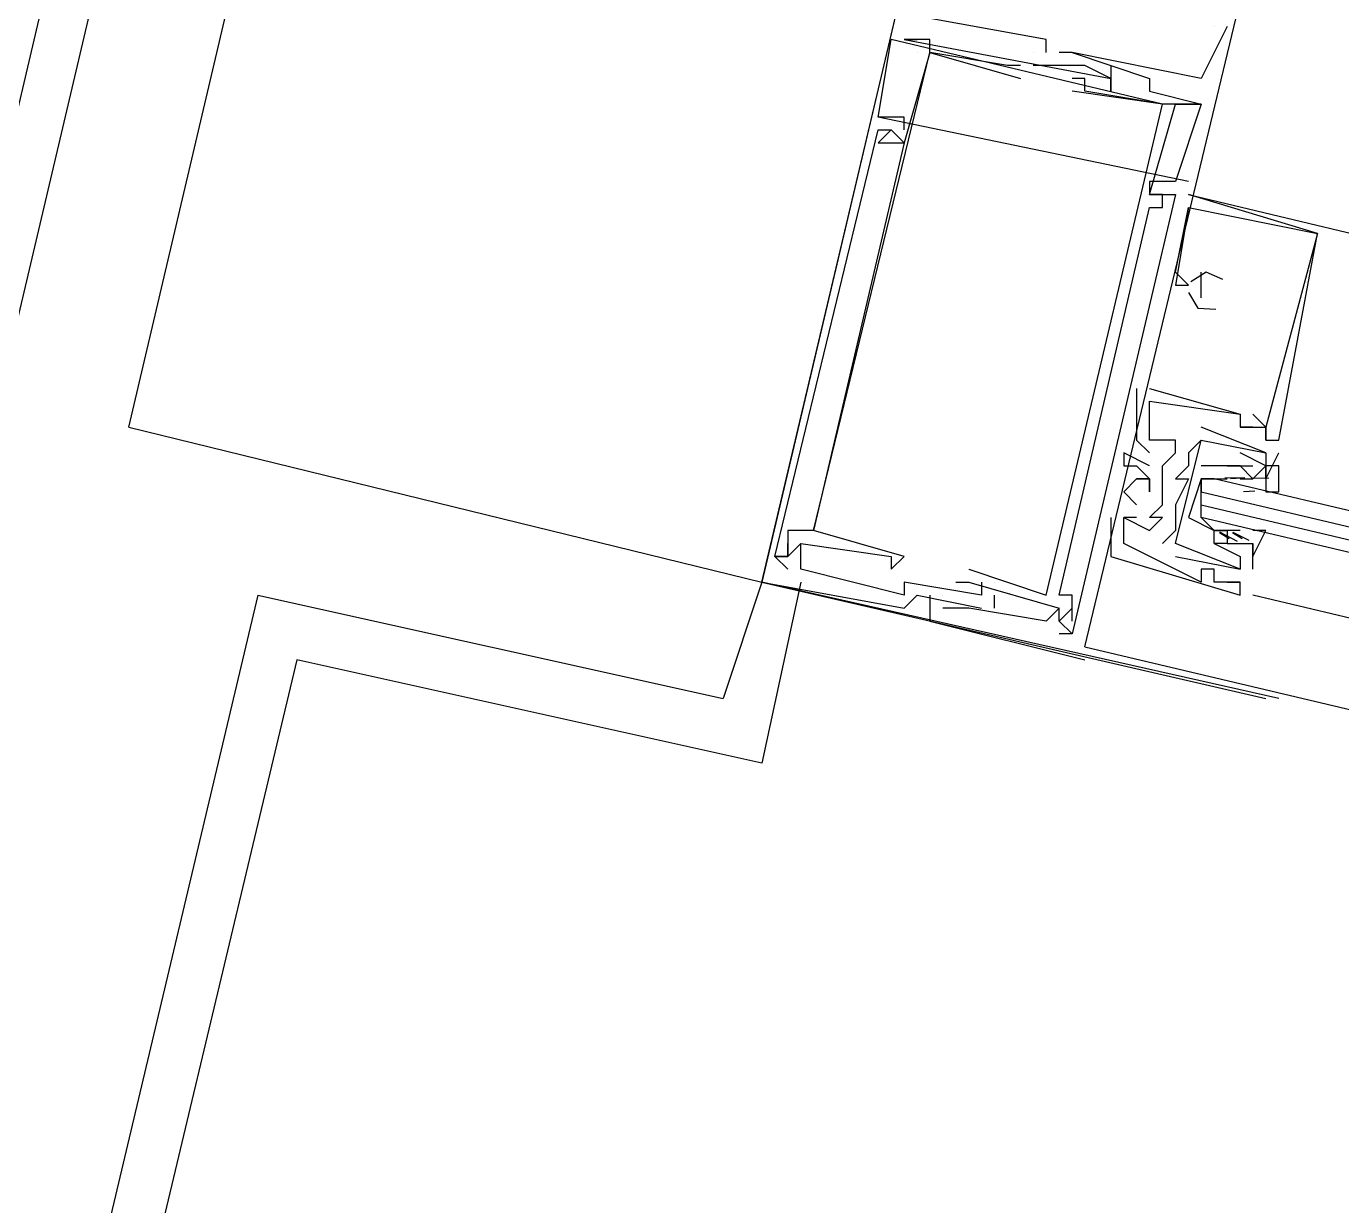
# Model space of a CAD drawing. Header units: feet. Extents: x -84 to 198, y -22 to 181.
# Drawn here: x 76.628 to 77.985, y 153.441 to 154.658 of the extents above; entities that cross this region are included whole.
import ezdxf

# ---------------------------------------------------------------- set-up
doc = ezdxf.new("R2010")
doc.units = ezdxf.units.FT
doc.layers.add('A-LINEA', color=7, linetype='CONTINUOUS')

msp = doc.modelspace()

# ---------------------------------------------------------------- linework, layer by layer
at = {"layer": 'A-LINEA'}
for p, q in [((76.7333, 154.2444), (77.6533, 158.1511)), ((75.2667, 148.6178), (77.5067, 158.1244)), ((77.4533, 158.1111), (75.2267, 148.6711)), ((77.8533, 154.6578), (77.8533, 154.6578)), ((77.8533, 154.6578), (77.8533, 154.6578)), ((77.8533, 154.6578), (77.8533, 154.6578)), ((77.8667, 154.6578), (77.8667, 154.6578)), ((77.8667, 154.6578), (77.8667, 154.6578)), ((77.8667, 154.6578), (77.8667, 154.6578)), ((77.8, 154.5778), (77.52, 154.6444)), ((77.52, 154.6444), (77.52, 154.6444)), ((77.8, 154.5778), (77.52, 154.6444)), ((77.52, 154.6444), (77.52, 154.6444)), ((77.8, 154.5778), (77.52, 154.6444)), ((77.52, 154.6444), (77.52, 154.6444)), ((77.5333, 154.6444), (77.5467, 154.6444)), ((77.5333, 154.6444), (77.5333, 154.6444)), ((77.5333, 154.6444), (77.5333, 154.6444)), ((77.5333, 154.6444), (77.5467, 154.6444)), ((77.5333, 154.6444), (77.5333, 154.6444)), ((77.5333, 154.6444), (77.5333, 154.6444)), ((77.5333, 154.6444), (77.5467, 154.6444)), ((77.5333, 154.6444), (77.5333, 154.6444)), ((77.5333, 154.6444), (77.5333, 154.6444)), ((77.5467, 154.6444), (77.5467, 154.6444)), ((77.5467, 154.6444), (77.5467, 154.6444)), ((77.5467, 154.6444), (77.5467, 154.6444)), ((77.56, 154.6444), (77.56, 154.6444)), ((77.56, 154.6444), (77.56, 154.6444)), ((77.56, 154.6444), (77.56, 154.6444)), ((77.68, 154.6444), (77.68, 154.6444)), ((77.68, 154.6444), (77.68, 154.6444)), ((77.68, 154.6444), (77.68, 154.6444)), ((77.5467, 154.6311), (77.5467, 154.6311)), ((77.5467, 154.6311), (77.5467, 154.6311)), ((77.5467, 154.6311), (77.5467, 154.6311)), ((77.56, 154.6311), (77.56, 154.6311)), ((77.56, 154.6311), (77.56, 154.6311)), ((77.56, 154.6311), (77.56, 154.6311)), ((77.56, 154.6311), (77.56, 154.6311)), ((77.56, 154.6311), (77.56, 154.6311)), ((77.56, 154.6311), (77.56, 154.6311)), ((77.56, 154.6311), (77.56, 154.6311)), ((77.56, 154.6311), (77.56, 154.6311)), ((77.56, 154.6311), (77.56, 154.6311)), ((77.6667, 154.6311), (77.6667, 154.6311)), ((77.6667, 154.6311), (77.6667, 154.6311)), ((77.6667, 154.6311), (77.6667, 154.6311)), ((77.6667, 154.6311), (77.6667, 154.6311)), ((77.6667, 154.6311), (77.6667, 154.6311)), ((77.6667, 154.6311), (77.6667, 154.6311)), ((77.68, 154.6311), (77.68, 154.6311)), ((77.68, 154.6311), (77.68, 154.6311)), ((77.68, 154.6311), (77.68, 154.6311)), ((77.6933, 154.6311), (77.6933, 154.6311)), ((77.6933, 154.6311), (77.6933, 154.6311)), ((77.6933, 154.6311), (77.6933, 154.6311)), ((77.7067, 154.6311), (77.7067, 154.6311)), ((77.7067, 154.6311), (77.7067, 154.6311)), ((77.7067, 154.6311), (77.7067, 154.6311)), ((77.7067, 154.6311), (77.7067, 154.6311)), ((77.7067, 154.6311), (77.7067, 154.6311)), ((77.7067, 154.6311), (77.7067, 154.6311)), ((77.64, 154.6178), (77.64, 154.6178)), ((77.64, 154.6178), (77.64, 154.6178)), ((77.64, 154.6178), (77.64, 154.6178)), ((77.6533, 154.6178), (77.6533, 154.6178)), ((77.6533, 154.6178), (77.6533, 154.6178)), ((77.6533, 154.6178), (77.6533, 154.6178)), ((77.6667, 154.6178), (77.6667, 154.6178)), ((77.6667, 154.6178), (77.6667, 154.6178)), ((77.6667, 154.6178), (77.6667, 154.6178)), ((77.7067, 154.6178), (77.7067, 154.6178)), ((77.7067, 154.6178), (77.7067, 154.6178)), ((77.7067, 154.6178), (77.7067, 154.6178)), ((77.72, 154.6178), (77.72, 154.6178)), ((77.72, 154.6178), (77.72, 154.6178)), ((77.72, 154.6178), (77.72, 154.6178)), ((77.7467, 154.6178), (77.7467, 154.6178)), ((77.7467, 154.6178), (77.7467, 154.6178)), ((77.7467, 154.6178), (77.7467, 154.6178)), ((77.6533, 154.6044), (77.6533, 154.6044)), ((77.6533, 154.6044), (77.6533, 154.6044)), ((77.6533, 154.6044), (77.6533, 154.6044)), ((77.7067, 154.6044), (77.7067, 154.6044)), ((77.7067, 154.6044), (77.7067, 154.6044)), ((77.7067, 154.6044), (77.7067, 154.6044)), ((77.72, 154.6044), (77.72, 154.6044)), ((77.72, 154.6044), (77.72, 154.6044)), ((77.72, 154.6044), (77.72, 154.6044)), ((77.7467, 154.6044), (77.7467, 154.6044)), ((77.7467, 154.6044), (77.7467, 154.6044)), ((77.7467, 154.6044), (77.7467, 154.6044)), ((77.7467, 154.6044), (77.7467, 154.6044)), ((77.7467, 154.6044), (77.7467, 154.6044)), ((77.7467, 154.6044), (77.7467, 154.6044)), ((77.7467, 154.6044), (77.7467, 154.6044)), ((77.7467, 154.6044), (77.7467, 154.6044)), ((77.7467, 154.6044), (77.7467, 154.6044)), ((77.7867, 154.6044), (77.7867, 154.6044)), ((77.7867, 154.6044), (77.7867, 154.6044)), ((77.7867, 154.6044), (77.7867, 154.6044)), ((77.84, 154.6044), (77.84, 154.6044)), ((77.84, 154.6044), (77.84, 154.6044)), ((77.84, 154.6044), (77.84, 154.6044)), ((77.7067, 154.5911), (77.7067, 154.5911)), ((77.7067, 154.5911), (77.7067, 154.5911)), ((77.7067, 154.5911), (77.7067, 154.5911)), ((77.72, 154.5911), (77.72, 154.5911)), ((77.72, 154.5911), (77.72, 154.5911)), ((77.72, 154.5911), (77.72, 154.5911)), ((77.7467, 154.5911), (77.7467, 154.5911)), ((77.7467, 154.5911), (77.7467, 154.5911)), ((77.7467, 154.5911), (77.7467, 154.5911)), ((77.7867, 154.5911), (77.7867, 154.5911)), ((77.7867, 154.5911), (77.7867, 154.5911)), ((77.7867, 154.5911), (77.7867, 154.5911)), ((77.8, 154.5778), (77.8, 154.5778)), ((77.8, 154.5778), (77.8, 154.5778)), ((77.8, 154.5778), (77.8, 154.5778)), ((77.8, 154.5778), (77.8, 154.5778)), ((77.8, 154.5778), (77.8, 154.5778)), ((77.8, 154.5778), (77.8, 154.5778)), ((77.8133, 154.5778), (77.8133, 154.5778)), ((77.8133, 154.5778), (77.8133, 154.5778)), ((77.8133, 154.5778), (77.8133, 154.5778)), ((77.84, 154.5778), (77.84, 154.5778)), ((77.84, 154.5778), (77.84, 154.5778)), ((77.84, 154.5778), (77.84, 154.5778)), ((77.84, 154.5778), (77.84, 154.5778)), ((77.84, 154.5778), (77.84, 154.5778)), ((77.84, 154.5778), (77.84, 154.5778)), ((77.84, 154.5778), (77.84, 154.5778)), ((77.84, 154.5778), (77.84, 154.5778)), ((77.84, 154.5778), (77.84, 154.5778)), ((77.8267, 154.4978), (77.5067, 154.5644)), ((77.5067, 154.5644), (77.5067, 154.5644)), ((77.8267, 154.4978), (77.5067, 154.5644)), ((77.5067, 154.5644), (77.5067, 154.5644)), ((77.8267, 154.4978), (77.5067, 154.5644)), ((77.5067, 154.5644), (77.5067, 154.5644)), ((77.5333, 154.5644), (77.5333, 154.5644)), ((77.5333, 154.5644), (77.5333, 154.5644)), ((77.5333, 154.5644), (77.5333, 154.5644)), ((77.5067, 154.5511), (77.5067, 154.5511)), ((77.5067, 154.5511), (77.5067, 154.5511)), ((77.5067, 154.5511), (77.5067, 154.5511)), ((77.52, 154.5511), (77.52, 154.5511)), ((77.52, 154.5511), (77.52, 154.5511)), ((77.52, 154.5511), (77.52, 154.5511)), ((77.52, 154.5511), (77.52, 154.5511)), ((77.52, 154.5511), (77.52, 154.5511)), ((77.52, 154.5511), (77.52, 154.5511)), ((77.5333, 154.5511), (77.5333, 154.5511)), ((77.5333, 154.5511), (77.5333, 154.5511)), ((77.5333, 154.5511), (77.5333, 154.5511)), ((77.5067, 154.5378), (77.5067, 154.5378)), ((77.5067, 154.5378), (77.5067, 154.5378)), ((77.5067, 154.5378), (77.5067, 154.5378)), ((77.5333, 154.5378), (77.5333, 154.5378)), ((77.5333, 154.5378), (77.5333, 154.5378)), ((77.5333, 154.5378), (77.5333, 154.5378)), ((77.5333, 154.5378), (77.5333, 154.5378)), ((77.5333, 154.5378), (77.5333, 154.5378)), ((77.5333, 154.5378), (77.5333, 154.5378)), ((77.5333, 154.5378), (77.5333, 154.5378)), ((77.5333, 154.5378), (77.5333, 154.5378)), ((77.5333, 154.5378), (77.5333, 154.5378)), ((77.7867, 154.4978), (77.7867, 154.4978)), ((77.7867, 154.4978), (77.7867, 154.4978)), ((77.7867, 154.4978), (77.7867, 154.4978)), ((77.8133, 154.4978), (77.8133, 154.4978)), ((77.8133, 154.4978), (77.8133, 154.4978)), ((77.8133, 154.4978), (77.8133, 154.4978)), ((77.7867, 154.4844), (77.7867, 154.4844)), ((77.7867, 154.4844), (77.7867, 154.4844)), ((77.7867, 154.4844), (77.7867, 154.4844)), ((77.7867, 154.4844), (77.7867, 154.4844)), ((77.7867, 154.4844), (77.7867, 154.4844)), ((77.7867, 154.4844), (77.7867, 154.4844)), ((77.8, 154.4844), (77.8, 154.4844)), ((77.8, 154.4844), (77.8, 154.4844)), ((77.8, 154.4844), (77.8, 154.4844)), ((77.8, 154.4844), (77.8, 154.4844)), ((77.8, 154.4844), (77.8, 154.4844)), ((77.8, 154.4844), (77.8, 154.4844)), ((77.8133, 154.4844), (77.8133, 154.4844)), ((77.8133, 154.4844), (77.8133, 154.4844)), ((77.8133, 154.4844), (77.8133, 154.4844)), ((77.96, 154.4444), (77.8267, 154.4844)), ((77.8267, 154.4844), (77.8267, 154.4844)), ((77.96, 154.4444), (77.8267, 154.4844)), ((77.8267, 154.4844), (77.8267, 154.4844)), ((77.96, 154.4444), (77.8267, 154.4844)), ((77.8267, 154.4844), (77.8267, 154.4844)), ((77.7867, 154.4711), (77.7867, 154.4711)), ((77.7867, 154.4711), (77.7867, 154.4711)), ((77.7867, 154.4711), (77.7867, 154.4711)), ((77.8, 154.4711), (77.8, 154.4711)), ((77.8, 154.4711), (77.8, 154.4711)), ((77.8, 154.4711), (77.8, 154.4711)), ((77.8267, 154.4711), (77.8267, 154.4711)), ((77.8267, 154.4711), (77.8267, 154.4711)), ((77.8267, 154.4711), (77.8267, 154.4711)), ((77.8267, 154.4711), (77.8267, 154.4711)), ((77.8267, 154.4711), (77.8267, 154.4711)), ((77.8267, 154.4711), (77.8267, 154.4711)), ((77.96, 154.4444), (77.96, 154.4444)), ((77.96, 154.4444), (77.96, 154.4444)), ((77.96, 154.4444), (77.96, 154.4444)), ((77.96, 154.4444), (77.96, 154.4444)), ((77.96, 154.4444), (77.96, 154.4444)), ((77.96, 154.4444), (77.96, 154.4444)), ((77.8133, 154.4044), (77.8133, 154.4044)), ((77.8133, 154.4044), (77.8133, 154.4044)), ((77.8133, 154.4044), (77.8133, 154.4044)), ((77.84, 154.4044), (77.84, 154.4044)), ((77.84, 154.4044), (77.84, 154.4044)), ((77.84, 154.4044), (77.84, 154.4044)), ((77.8133, 154.3911), (77.8133, 154.3911)), ((77.8133, 154.3911), (77.8133, 154.3911)), ((77.8133, 154.3911), (77.8133, 154.3911)), ((77.8267, 154.3911), (77.8267, 154.3911)), ((77.8267, 154.3911), (77.8267, 154.3911)), ((77.8267, 154.3911), (77.8267, 154.3911)), ((77.8267, 154.3911), (77.8267, 154.3911)), ((77.8267, 154.3911), (77.8267, 154.3911)), ((77.8267, 154.3911), (77.8267, 154.3911)), ((77.84, 154.3911), (77.84, 154.3911)), ((77.84, 154.3911), (77.84, 154.3911)), ((77.84, 154.3911), (77.84, 154.3911)), ((77.84, 154.3778), (77.84, 154.3778)), ((77.84, 154.3778), (77.84, 154.3778)), ((77.84, 154.3778), (77.84, 154.3778)), ((77.7733, 154.2844), (77.7733, 154.2844)), ((77.7733, 154.2844), (77.7733, 154.2844)), ((77.7733, 154.2844), (77.7733, 154.2844)), ((77.7867, 154.2844), (77.7867, 154.2844)), ((77.7867, 154.2844), (77.7867, 154.2844)), ((77.7867, 154.2844), (77.7867, 154.2844)), ((77.7867, 154.2711), (77.7867, 154.2711)), ((77.7867, 154.2711), (77.7867, 154.2711)), ((77.7867, 154.2711), (77.7867, 154.2711)), ((77.7867, 154.2711), (77.7867, 154.2711)), ((77.7867, 154.2711), (77.7867, 154.2711)), ((77.7867, 154.2711), (77.7867, 154.2711)), ((77.88, 154.2578), (77.88, 154.2578)), ((77.88, 154.2578), (77.88, 154.2578)), ((77.88, 154.2578), (77.88, 154.2578)), ((77.88, 154.2578), (77.88, 154.2578)), ((77.88, 154.2578), (77.88, 154.2578)), ((77.88, 154.2578), (77.88, 154.2578)), ((77.8933, 154.2578), (77.8933, 154.2578)), ((77.8933, 154.2578), (77.8933, 154.2578)), ((77.8933, 154.2578), (77.8933, 154.2578)), ((77.9067, 154.2178), (77.84, 154.2444)), ((77.84, 154.2444), (77.84, 154.2444)), ((77.9067, 154.2178), (77.84, 154.2444)), ((77.84, 154.2444), (77.84, 154.2444)), ((77.88, 154.2444), (77.88, 154.2444)), ((77.88, 154.2444), (77.88, 154.2444)), ((77.88, 154.2444), (77.88, 154.2444)), ((77.88, 154.2444), (77.88, 154.2444)), ((77.88, 154.2444), (77.88, 154.2444)), ((77.88, 154.2444), (77.88, 154.2444)), ((77.8933, 154.2444), (77.8933, 154.2444)), ((77.8933, 154.2444), (77.8933, 154.2444)), ((77.8933, 154.2444), (77.8933, 154.2444)), ((77.9067, 154.2444), (77.9067, 154.2444)), ((77.9067, 154.2444), (77.9067, 154.2444)), ((77.9067, 154.2444), (77.9067, 154.2444)), ((77.9067, 154.2444), (77.9067, 154.2444)), ((77.9067, 154.2444), (77.9067, 154.2444)), ((77.9067, 154.2444), (77.9067, 154.2444)), ((77.9067, 154.2444), (77.9067, 154.2444)), ((77.9067, 154.2444), (77.9067, 154.2444)), ((77.9067, 154.2444), (77.9067, 154.2444)), ((77.7733, 154.2311), (77.7733, 154.2311)), ((77.7733, 154.2311), (77.7733, 154.2311)), ((77.7733, 154.2311), (77.7733, 154.2311)), ((77.7867, 154.2311), (77.7867, 154.2311)), ((77.7867, 154.2311), (77.7867, 154.2311)), ((77.7867, 154.2311), (77.7867, 154.2311)), ((77.8133, 154.2311), (77.8133, 154.2311)), ((77.8133, 154.2311), (77.8133, 154.2311)), ((77.8133, 154.2311), (77.8133, 154.2311)), ((77.84, 154.2311), (77.84, 154.2311)), ((77.84, 154.2311), (77.84, 154.2311)), ((77.84, 154.2311), (77.84, 154.2311)), ((77.84, 154.2311), (77.84, 154.2311)), ((77.9067, 154.2311), (77.9067, 154.2311)), ((77.9067, 154.2311), (77.9067, 154.2311)), ((77.9067, 154.2311), (77.9067, 154.2311)), ((77.9067, 154.2311), (77.9067, 154.2311)), ((77.9067, 154.2311), (77.9067, 154.2311)), ((77.9067, 154.2311), (77.9067, 154.2311)), ((77.92, 154.2311), (77.92, 154.2311)), ((77.92, 154.2311), (77.92, 154.2311)), ((77.92, 154.2311), (77.92, 154.2311)), ((77.76, 154.2178), (77.76, 154.2178)), ((77.76, 154.2178), (77.76, 154.2178)), ((77.76, 154.2178), (77.76, 154.2178)), ((77.7867, 154.2178), (77.7867, 154.2178)), ((77.7867, 154.2178), (77.7867, 154.2178)), ((77.7867, 154.2178), (77.7867, 154.2178)), ((77.8133, 154.2178), (77.8133, 154.2178)), ((77.8133, 154.2178), (77.8133, 154.2178)), ((77.8133, 154.2178), (77.8133, 154.2178)), ((77.8267, 154.2178), (77.8267, 154.2178)), ((77.8267, 154.2178), (77.8267, 154.2178)), ((77.88, 154.2178), (77.88, 154.2178)), ((77.88, 154.2178), (77.88, 154.2178)), ((77.9067, 154.1911), (77.92, 154.2178)), ((77.9067, 154.2178), (77.9067, 154.2178)), ((77.9067, 154.2178), (77.9067, 154.2178)), ((77.9067, 154.1911), (77.92, 154.2178)), ((77.9067, 154.2178), (77.9067, 154.2178)), ((77.9067, 154.2178), (77.9067, 154.2178)), ((77.92, 154.2178), (77.92, 154.2178)), ((77.92, 154.2178), (77.92, 154.2178)), ((77.76, 154.2044), (77.76, 154.2044)), ((77.76, 154.2044), (77.76, 154.2044)), ((77.76, 154.2044), (77.76, 154.2044)), ((77.7733, 154.2044), (77.7733, 154.2044)), ((77.7733, 154.2044), (77.7733, 154.2044)), ((77.7733, 154.2044), (77.7733, 154.2044)), ((77.7867, 154.2044), (77.7867, 154.2044)), ((77.7867, 154.2044), (77.7867, 154.2044)), ((77.7867, 154.2044), (77.7867, 154.2044)), ((77.8, 154.2044), (77.8, 154.2044)), ((77.8, 154.2044), (77.8, 154.2044)), ((77.8, 154.2044), (77.8, 154.2044)), ((77.8267, 154.2044), (77.8267, 154.2044)), ((77.8267, 154.2044), (77.8267, 154.2044)), ((77.8667, 154.2044), (77.8667, 154.2044)), ((77.8667, 154.2044), (77.8667, 154.2044)), ((77.88, 154.2044), (77.88, 154.2044)), ((77.88, 154.2044), (77.88, 154.2044)), ((77.88, 154.2044), (77.88, 154.2044)), ((77.88, 154.2044), (77.88, 154.2044)), ((77.8933, 154.2044), (77.8933, 154.2044)), ((77.8933, 154.2044), (77.8933, 154.2044)), ((77.9067, 154.2044), (77.9067, 154.2044)), ((77.9067, 154.2044), (77.9067, 154.2044)), ((77.7733, 154.1911), (77.7733, 154.1911)), ((77.7733, 154.1911), (77.7733, 154.1911)), ((77.7733, 154.1911), (77.7733, 154.1911)), ((77.7867, 154.1911), (77.7867, 154.1911)), ((77.7867, 154.1911), (77.7867, 154.1911)), ((77.7867, 154.1911), (77.7867, 154.1911)), ((77.8, 154.1911), (77.8, 154.1911)), ((77.8, 154.1911), (77.8, 154.1911)), ((77.8, 154.1911), (77.8, 154.1911)), ((77.8133, 154.1911), (77.8133, 154.1911)), ((77.8133, 154.1911), (77.8133, 154.1911)), ((77.8267, 154.1911), (77.8267, 154.1911)), ((77.84, 154.1911), (77.8267, 154.1511)), ((77.8267, 154.1911), (77.8267, 154.1911)), ((77.8644, 154.192), (77.8848, 154.1925)), ((77.8667, 154.1911), (77.8667, 154.1911)), ((77.8702, 154.1913), (77.8821, 154.1923)), ((77.88, 154.1911), (77.8933, 154.1911)), ((77.88, 154.1911), (77.88, 154.1911)), ((77.8915, 154.1919), (77.9098, 154.1922)), ((77.8933, 154.1911), (77.8933, 154.1911)), ((77.8933, 154.1911), (77.8933, 154.1911)), ((77.9067, 154.1911), (77.9067, 154.1911)), ((77.9067, 154.1911), (77.9067, 154.1911)), ((77.76, 154.1778), (77.76, 154.1778)), ((77.76, 154.1778), (77.76, 154.1778)), ((77.76, 154.1778), (77.76, 154.1778)), ((77.8, 154.1778), (77.8, 154.1778)), ((77.8, 154.1778), (77.8, 154.1778)), ((77.8, 154.1778), (77.8, 154.1778)), ((77.84, 154.1644), (77.84, 154.1778)), ((77.8835, 154.1779), (77.8954, 154.1789)), ((77.7733, 154.1644), (77.7733, 154.1644)), ((77.7733, 154.1644), (77.7733, 154.1644)), ((77.7733, 154.1644), (77.7733, 154.1644)), ((77.8, 154.1644), (77.8, 154.1644)), ((77.8, 154.1644), (77.8, 154.1644)), ((77.8, 154.1644), (77.8, 154.1644)), ((77.8133, 154.1644), (77.8133, 154.1644)), ((77.8133, 154.1644), (77.8133, 154.1644)), ((77.7467, 154.1511), (77.7467, 154.1511)), ((77.7467, 154.1511), (77.7467, 154.1511)), ((77.7467, 154.1511), (77.7467, 154.1511)), ((77.76, 154.1511), (77.76, 154.1511)), ((77.76, 154.1511), (77.76, 154.1511)), ((77.76, 154.1511), (77.76, 154.1511)), ((77.76, 154.1511), (77.76, 154.1511)), ((77.76, 154.1511), (77.76, 154.1511)), ((77.76, 154.1511), (77.76, 154.1511)), ((77.7733, 154.1511), (77.7733, 154.1511)), ((77.7733, 154.1511), (77.7733, 154.1511)), ((77.7733, 154.1511), (77.7733, 154.1511)), ((77.7867, 154.1511), (77.7867, 154.1511)), ((77.7867, 154.1511), (77.7867, 154.1511)), ((77.7867, 154.1511), (77.7867, 154.1511)), ((77.8, 154.1511), (77.8, 154.1511)), ((77.8, 154.1511), (77.8, 154.1511)), ((77.8, 154.1511), (77.8, 154.1511)), ((77.84, 154.1511), (77.84, 154.1511)), ((77.8533, 154.1511), (77.8533, 154.1511)), ((77.4133, 154.1378), (77.4133, 154.1378)), ((77.4133, 154.1378), (77.4133, 154.1378)), ((77.4133, 154.1378), (77.4133, 154.1378)), ((77.44, 154.1378), (77.44, 154.1378)), ((77.44, 154.1378), (77.44, 154.1378)), ((77.44, 154.1378), (77.44, 154.1378)), ((77.44, 154.1378), (77.44, 154.1378)), ((77.44, 154.1378), (77.44, 154.1378)), ((77.44, 154.1378), (77.44, 154.1378)), ((77.76, 154.1378), (77.76, 154.1378)), ((77.76, 154.1378), (77.76, 154.1378)), ((77.76, 154.1378), (77.76, 154.1378)), ((77.7867, 154.1378), (77.7867, 154.1378)), ((77.7867, 154.1378), (77.7867, 154.1378)), ((77.7867, 154.1378), (77.7867, 154.1378)), ((77.8133, 154.1378), (77.8133, 154.1378)), ((77.8133, 154.1378), (77.8133, 154.1378)), ((77.8533, 154.1378), (77.8533, 154.1378)), ((77.8533, 154.1378), (77.8533, 154.1378)), ((77.8689, 154.1293), (77.8587, 154.1355)), ((77.8772, 154.1264), (77.8592, 154.1361)), ((77.8667, 154.1378), (77.8667, 154.1378)), ((77.88, 154.1378), (77.8667, 154.1378)), ((77.8822, 154.1293), (77.8721, 154.1355)), ((77.8893, 154.1275), (77.873, 154.1359)), ((77.88, 154.1378), (77.88, 154.1378)), ((77.88, 154.1378), (77.88, 154.1378)), ((77.4133, 154.1244), (77.4133, 154.1244)), ((77.4133, 154.1244), (77.4133, 154.1244)), ((77.4133, 154.1244), (77.4133, 154.1244)), ((77.4267, 154.1244), (77.4267, 154.1244)), ((77.4267, 154.1244), (77.4267, 154.1244)), ((77.4267, 154.1244), (77.4267, 154.1244)), ((77.4267, 154.1244), (77.4267, 154.1244)), ((77.4267, 154.1244), (77.4267, 154.1244)), ((77.4267, 154.1244), (77.4267, 154.1244)), ((77.76, 154.1244), (77.76, 154.1244)), ((77.76, 154.1244), (77.76, 154.1244)), ((77.76, 154.1244), (77.76, 154.1244)), ((77.8, 154.1244), (77.8, 154.1244)), ((77.8, 154.1244), (77.8, 154.1244)), ((77.8133, 154.1244), (77.8133, 154.1244)), ((77.8133, 154.1244), (77.8133, 154.1244)), ((77.8533, 154.1244), (77.8533, 154.1244)), ((77.8533, 154.1244), (77.8533, 154.1244)), ((77.8533, 154.1244), (77.8533, 154.1244)), ((77.8533, 154.1244), (77.8533, 154.1244)), ((77.8667, 154.1244), (77.8667, 154.1244)), ((77.8667, 154.1244), (77.8667, 154.1244)), ((77.8933, 154.0978), (77.8933, 154.1244)), ((77.8933, 154.1244), (77.8933, 154.1244)), ((77.8933, 154.0978), (77.8933, 154.1244)), ((77.8933, 154.1244), (77.8933, 154.1244)), ((77.4, 154.1111), (77.4, 154.1111)), ((77.4, 154.1111), (77.4, 154.1111)), ((77.4, 154.1111), (77.4, 154.1111)), ((77.4, 154.1111), (77.4, 154.1111)), ((77.4, 154.1111), (77.4, 154.1111)), ((77.4, 154.1111), (77.4, 154.1111)), ((77.4133, 154.1111), (77.4133, 154.1111)), ((77.4133, 154.1111), (77.4133, 154.1111)), ((77.4133, 154.1111), (77.4133, 154.1111)), ((77.4133, 154.1111), (77.4133, 154.1111)), ((77.4133, 154.1111), (77.4133, 154.1111)), ((77.4133, 154.1111), (77.4133, 154.1111)), ((77.4133, 154.1111), (77.4133, 154.1111)), ((77.4133, 154.1111), (77.4133, 154.1111)), ((77.4133, 154.1111), (77.4133, 154.1111)), ((77.52, 154.1111), (77.52, 154.1111)), ((77.52, 154.1111), (77.52, 154.1111)), ((77.52, 154.1111), (77.52, 154.1111)), ((77.5333, 154.1111), (77.5333, 154.1111)), ((77.5333, 154.1111), (77.5333, 154.1111)), ((77.5333, 154.1111), (77.5333, 154.1111)), ((77.7467, 154.1111), (77.7467, 154.1111)), ((77.7467, 154.1111), (77.7467, 154.1111)), ((77.7467, 154.1111), (77.7467, 154.1111)), ((77.8133, 154.1111), (77.88, 154.0978)), ((77.8133, 154.1111), (77.8133, 154.1111)), ((77.8133, 154.1111), (77.88, 154.0978)), ((77.8133, 154.1111), (77.8133, 154.1111)), ((77.88, 154.1111), (77.88, 154.1111)), ((77.88, 154.1111), (77.88, 154.1111)), ((77.4133, 154.0978), (77.4133, 154.0978)), ((77.4133, 154.0978), (77.4133, 154.0978)), ((77.4133, 154.0978), (77.4133, 154.0978)), ((77.4267, 154.0978), (77.4267, 154.0978)), ((77.4267, 154.0978), (77.4267, 154.0978)), ((77.4267, 154.0978), (77.4267, 154.0978)), ((77.52, 154.0978), (77.52, 154.0978)), ((77.52, 154.0978), (77.52, 154.0978)), ((77.52, 154.0978), (77.52, 154.0978)), ((77.6, 154.0978), (77.6, 154.0978)), ((77.6, 154.0978), (77.6, 154.0978)), ((77.6, 154.0978), (77.6, 154.0978)), ((77.84, 154.0978), (77.84, 154.0978)), ((77.84, 154.0978), (77.84, 154.0978)), ((77.84, 154.0978), (77.84, 154.0978)), ((77.8533, 154.0978), (77.8533, 154.0978)), ((77.8533, 154.0978), (77.8533, 154.0978)), ((77.8533, 154.0978), (77.8533, 154.0978)), ((77.88, 154.0978), (77.88, 154.0978)), ((77.88, 154.0978), (77.88, 154.0978)), ((77.88, 154.0978), (77.88, 154.0978)), ((77.88, 154.0978), (77.88, 154.0978)), ((77.8933, 154.0978), (77.8933, 154.0978)), ((77.8933, 154.0978), (77.8933, 154.0978)), ((77.3867, 154.0844), (77.3467, 153.9644)), ((77.4267, 154.0844), (77.3867, 153.8978)), ((77.92, 153.9644), (77.3867, 154.0844)), ((77.3867, 154.0844), (77.9067, 153.9644)), ((77.3867, 154.0844), (77.3867, 154.0844)), ((77.3867, 154.0844), (77.3867, 154.0844)), ((77.3867, 154.0844), (77.3867, 154.0844)), ((77.5333, 154.0844), (77.5333, 154.0844)), ((77.5333, 154.0844), (77.5333, 154.0844)), ((77.5333, 154.0844), (77.5333, 154.0844)), ((77.5333, 154.0844), (77.5333, 154.0844)), ((77.5333, 154.0844), (77.5333, 154.0844)), ((77.5333, 154.0844), (77.5333, 154.0844)), ((77.5867, 154.0844), (77.5867, 154.0844)), ((77.5867, 154.0844), (77.5867, 154.0844)), ((77.5867, 154.0844), (77.5867, 154.0844)), ((77.6, 154.0844), (77.6, 154.0844)), ((77.6, 154.0844), (77.6, 154.0844)), ((77.6, 154.0844), (77.6, 154.0844)), ((77.6133, 154.0844), (77.6133, 154.0844)), ((77.6133, 154.0844), (77.6133, 154.0844)), ((77.6133, 154.0844), (77.6133, 154.0844)), ((77.6267, 154.0844), (77.6267, 154.0844)), ((77.6267, 154.0844), (77.6267, 154.0844)), ((77.6267, 154.0844), (77.6267, 154.0844)), ((77.6267, 154.0844), (77.6267, 154.0844)), ((77.6267, 154.0844), (77.6267, 154.0844)), ((77.6267, 154.0844), (77.6267, 154.0844)), ((77.84, 154.0844), (77.84, 154.0844)), ((77.84, 154.0844), (77.84, 154.0844)), ((77.84, 154.0844), (77.84, 154.0844)), ((77.8533, 154.0844), (77.8533, 154.0844)), ((77.8533, 154.0844), (77.8533, 154.0844)), ((77.8533, 154.0844), (77.8533, 154.0844)), ((77.8667, 154.0844), (77.8667, 154.0844)), ((77.8667, 154.0844), (77.8667, 154.0844)), ((77.8667, 154.0844), (77.8667, 154.0844)), ((77.8667, 154.0844), (77.8667, 154.0844)), ((77.8667, 154.0844), (77.8667, 154.0844)), ((77.8667, 154.0844), (77.8667, 154.0844)), ((77.88, 154.0844), (77.88, 154.0844)), ((77.88, 154.0844), (77.88, 154.0844)), ((77.88, 154.0844), (77.88, 154.0844)), ((77.88, 154.0844), (77.88, 154.0844)), ((77.88, 154.0844), (77.88, 154.0844)), ((77.88, 154.0844), (77.88, 154.0844)), ((76.8667, 154.0711), (75.4267, 148.0044)), ((76.8667, 154.0711), (77.3467, 153.9644)), ((77.5333, 154.0711), (77.5333, 154.0711)), ((77.5333, 154.0711), (77.5333, 154.0711)), ((77.5333, 154.0711), (77.5333, 154.0711)), ((77.5467, 154.0711), (77.5467, 154.0711)), ((77.5467, 154.0711), (77.5467, 154.0711)), ((77.5467, 154.0711), (77.5467, 154.0711)), ((77.56, 154.0711), (77.56, 154.0711)), ((77.56, 154.0711), (77.56, 154.0711)), ((77.56, 154.0711), (77.56, 154.0711)), ((77.5733, 154.0711), (77.5733, 154.0711)), ((77.5733, 154.0711), (77.5733, 154.0711)), ((77.5733, 154.0711), (77.5733, 154.0711)), ((77.5733, 154.0711), (77.5733, 154.0711)), ((77.5733, 154.0711), (77.5733, 154.0711)), ((77.5733, 154.0711), (77.5733, 154.0711)), ((77.6133, 154.0711), (77.6133, 154.0711)), ((77.6133, 154.0711), (77.6133, 154.0711)), ((77.6133, 154.0711), (77.6133, 154.0711)), ((77.6267, 154.0578), (77.6267, 154.0711)), ((77.6267, 154.0711), (77.6267, 154.0711)), ((77.6267, 154.0578), (77.6267, 154.0711)), ((77.6267, 154.0711), (77.6267, 154.0711)), ((77.6267, 154.0578), (77.6267, 154.0711)), ((77.6267, 154.0711), (77.6267, 154.0711)), ((77.68, 154.0711), (77.68, 154.0711)), ((77.68, 154.0711), (77.68, 154.0711)), ((77.68, 154.0711), (77.68, 154.0711)), ((77.6933, 154.0711), (77.6933, 154.0711)), ((77.6933, 154.0711), (77.6933, 154.0711)), ((77.6933, 154.0711), (77.6933, 154.0711)), ((77.7067, 154.0711), (77.7067, 154.0711)), ((77.7067, 154.0711), (77.7067, 154.0711)), ((77.7067, 154.0711), (77.7067, 154.0711)), ((77.88, 154.0711), (77.88, 154.0711)), ((77.88, 154.0711), (77.88, 154.0711)), ((77.88, 154.0711), (77.88, 154.0711)), ((79.52, 153.6844), (77.8933, 154.0711)), ((77.5333, 154.0578), (77.5333, 154.0578)), ((77.5333, 154.0578), (77.5333, 154.0578)), ((77.5333, 154.0578), (77.5333, 154.0578)), ((77.5733, 154.0578), (77.5733, 154.0578)), ((77.5733, 154.0578), (77.5733, 154.0578)), ((77.5733, 154.0578), (77.5733, 154.0578)), ((77.6, 154.0578), (77.6, 154.0578)), ((77.6, 154.0578), (77.6, 154.0578)), ((77.6, 154.0578), (77.6, 154.0578)), ((77.6133, 154.0578), (77.6133, 154.0578)), ((77.6133, 154.0578), (77.6133, 154.0578)), ((77.6133, 154.0578), (77.6133, 154.0578)), ((77.6267, 154.0578), (77.6267, 154.0578)), ((77.6267, 154.0578), (77.6267, 154.0578)), ((77.6267, 154.0578), (77.6267, 154.0578)), ((77.6933, 154.0578), (77.6933, 154.0578)), ((77.6933, 154.0578), (77.6933, 154.0578)), ((77.6933, 154.0578), (77.6933, 154.0578)), ((77.6933, 154.0578), (77.6933, 154.0578)), ((77.6933, 154.0578), (77.6933, 154.0578)), ((77.6933, 154.0578), (77.6933, 154.0578)), ((77.7067, 154.0578), (77.7067, 154.0578)), ((77.7067, 154.0578), (77.7067, 154.0578)), ((77.7067, 154.0578), (77.7067, 154.0578)), ((77.56, 154.0444), (77.56, 154.0444)), ((77.56, 154.0444), (77.56, 154.0444)), ((77.56, 154.0444), (77.56, 154.0444)), ((77.68, 154.0444), (77.68, 154.0444)), ((77.68, 154.0444), (77.68, 154.0444)), ((77.68, 154.0444), (77.68, 154.0444)), ((77.6933, 154.0444), (77.6933, 154.0444)), ((77.6933, 154.0444), (77.6933, 154.0444)), ((77.6933, 154.0444), (77.6933, 154.0444)), ((77.6933, 154.0444), (77.6933, 154.0444)), ((77.6933, 154.0444), (77.6933, 154.0444)), ((77.6933, 154.0444), (77.6933, 154.0444)), ((77.7067, 154.0444), (77.7067, 154.0444)), ((77.7067, 154.0444), (77.7067, 154.0444)), ((77.7067, 154.0444), (77.7067, 154.0444)), ((77.7067, 154.0311), (77.6933, 154.0311)), ((77.6933, 154.0311), (77.6933, 154.0311)), ((77.7067, 154.0311), (77.6933, 154.0311)), ((77.6933, 154.0311), (77.6933, 154.0311)), ((77.7067, 154.0311), (77.6933, 154.0311)), ((77.6933, 154.0311), (77.6933, 154.0311)), ((77.7067, 154.0311), (77.7067, 154.0311)), ((77.7067, 154.0311), (77.7067, 154.0311)), ((77.7067, 154.0311), (77.7067, 154.0311)), ((77.72, 154.0178), (77.72, 154.0178)), ((77.72, 154.0178), (77.72, 154.0178)), ((77.72, 154.0178), (86.3733, 151.9644)), ((77.72, 154.0178), (77.72, 154.0178)), ((76.9067, 154.0044), (75.4667, 147.9511)), ((77.3867, 153.8978), (76.9067, 154.0044)), ((77.72, 154.0044), (77.72, 154.0044)), ((77.72, 154.0044), (77.72, 154.0044)), ((77.72, 154.0044), (77.72, 154.0044))]:
    msp.add_line(p, q, dxfattribs=at)
for points in [[(76.7333, 154.2444), (77.3867, 154.0844), (78.3733, 158.2578)], [(77.5467, 154.7511), (77.5467, 154.7644), (77.3867, 154.0844), (77.5333, 154.0578), (77.5467, 154.0711), (77.6133, 154.0578)], [(77.5467, 154.7511), (77.5467, 154.7644), (77.3867, 154.0844), (77.5333, 154.0578), (77.5467, 154.0711), (77.6133, 154.0578)], [(77.5467, 154.7511), (77.5467, 154.7644), (77.3867, 154.0844), (77.5333, 154.0578), (77.5467, 154.0711), (77.6133, 154.0578)], [(77.72, 154.0178), (77.88, 154.6844), (77.8667, 154.6978)], [(77.72, 154.0178), (77.88, 154.6844), (77.8667, 154.6978)], [(77.72, 154.0178), (77.88, 154.6844), (77.8667, 154.6978)], [(77.68, 154.6311), (77.68, 154.6444), (77.5333, 154.6711)], [(77.68, 154.6311), (77.68, 154.6444), (77.5333, 154.6711)], [(77.68, 154.6311), (77.68, 154.6444), (77.5333, 154.6711)], [(77.8667, 154.6578), (77.84, 154.6044), (77.7067, 154.6311), (77.6933, 154.6311)], [(77.8667, 154.6578), (77.84, 154.6044), (77.7067, 154.6311), (77.6933, 154.6311)], [(77.8667, 154.6578), (77.84, 154.6044), (77.7067, 154.6311), (77.6933, 154.6311)], [(77.5333, 154.5511), (77.5333, 154.5644), (77.5067, 154.5644), (77.52, 154.6444)], [(77.5333, 154.5511), (77.5333, 154.5644), (77.5067, 154.5644), (77.52, 154.6444)], [(77.5333, 154.5511), (77.5333, 154.5644), (77.5067, 154.5644), (77.52, 154.6444)], [(77.6533, 154.6178), (77.64, 154.6178), (77.56, 154.6311), (77.56, 154.6444), (77.5333, 154.6444)], [(77.5333, 154.6444), (77.7467, 154.6044), (77.7467, 154.5911), (77.7467, 154.6044)], [(77.6533, 154.6178), (77.64, 154.6178), (77.56, 154.6311), (77.56, 154.6444), (77.5333, 154.6444)], [(77.5333, 154.6444), (77.7467, 154.6044), (77.7467, 154.5911), (77.7467, 154.6044)], [(77.6533, 154.6178), (77.64, 154.6178), (77.56, 154.6311), (77.56, 154.6444), (77.5333, 154.6444)], [(77.5333, 154.6444), (77.7467, 154.6044), (77.7467, 154.5911), (77.7467, 154.6044)], [(77.56, 154.6311), (77.5333, 154.5378), (77.52, 154.5511), (77.5067, 154.5378), (77.5333, 154.5378), (77.44, 154.1378), (77.4133, 154.1378), (77.4133, 154.1111), (77.4, 154.1111), (77.4133, 154.1111), (77.4133, 154.1244)], [(77.56, 154.6311), (77.5333, 154.5378), (77.52, 154.5511), (77.5067, 154.5378), (77.5333, 154.5378), (77.44, 154.1378), (77.4133, 154.1378), (77.4133, 154.1111), (77.4, 154.1111), (77.4133, 154.1111), (77.4133, 154.1244)], [(77.56, 154.6311), (77.5333, 154.5378), (77.52, 154.5511), (77.5067, 154.5378), (77.5333, 154.5378), (77.44, 154.1378), (77.4133, 154.1378), (77.4133, 154.1111), (77.4, 154.1111), (77.4133, 154.1111), (77.4133, 154.1244)], [(77.4267, 154.1244), (77.52, 154.1111), (77.52, 154.0978), (77.5333, 154.1111), (77.44, 154.1378), (77.56, 154.6311), (77.6533, 154.6044), (77.6533, 154.6044)], [(77.4267, 154.1244), (77.52, 154.1111), (77.52, 154.0978), (77.5333, 154.1111), (77.44, 154.1378), (77.56, 154.6311), (77.6533, 154.6044), (77.6533, 154.6044)], [(77.4267, 154.1244), (77.52, 154.1111), (77.52, 154.0978), (77.5333, 154.1111), (77.44, 154.1378), (77.56, 154.6311), (77.6533, 154.6044), (77.6533, 154.6044)], [(77.7067, 154.6311), (77.7867, 154.6044), (77.7867, 154.5911), (77.84, 154.5778), (77.8133, 154.4978), (77.7867, 154.4978), (77.7867, 154.4844), (77.8, 154.4844), (77.8133, 154.4844), (77.7067, 154.0311)], [(77.7067, 154.6311), (77.7867, 154.6044), (77.7867, 154.5911), (77.84, 154.5778), (77.8133, 154.4978), (77.7867, 154.4978), (77.7867, 154.4844), (77.8, 154.4844), (77.8133, 154.4844), (77.7067, 154.0311)], [(77.7067, 154.6311), (77.7867, 154.6044), (77.7867, 154.5911), (77.84, 154.5778), (77.8133, 154.4978), (77.7867, 154.4978), (77.7867, 154.4844), (77.8, 154.4844), (77.8133, 154.4844), (77.7067, 154.0311)], [(77.7467, 154.6178), (77.7467, 154.6044), (77.72, 154.6178), (77.7067, 154.6178), (77.6667, 154.6178)], [(77.7467, 154.6178), (77.7467, 154.6044), (77.72, 154.6178), (77.7067, 154.6178), (77.6667, 154.6178)], [(77.7467, 154.6178), (77.7467, 154.6044), (77.72, 154.6178), (77.7067, 154.6178), (77.6667, 154.6178)], [(77.8133, 154.5778), (77.84, 154.5778), (77.8, 154.5778), (77.72, 154.5911), (77.72, 154.6044), (77.7067, 154.6044)], [(77.8133, 154.5778), (77.84, 154.5778), (77.8, 154.5778), (77.72, 154.5911), (77.72, 154.6044), (77.7067, 154.6044)], [(77.8133, 154.5778), (77.84, 154.5778), (77.8, 154.5778), (77.72, 154.5911), (77.72, 154.6044), (77.7067, 154.6044)], [(77.6, 154.0978), (77.68, 154.0711), (77.8, 154.5778), (77.7067, 154.5911), (77.7067, 154.5911)], [(77.6, 154.0978), (77.68, 154.0711), (77.8, 154.5778), (77.7067, 154.5911), (77.7067, 154.5911)], [(77.6, 154.0978), (77.68, 154.0711), (77.8, 154.5778), (77.7067, 154.5911), (77.7067, 154.5911)], [(77.7067, 154.0444), (77.7067, 154.0711), (77.6933, 154.0711), (77.7867, 154.4711), (77.8, 154.4711), (77.8, 154.4844), (77.7867, 154.4844), (77.8133, 154.5778)], [(77.7067, 154.0444), (77.7067, 154.0711), (77.6933, 154.0711), (77.7867, 154.4711), (77.8, 154.4711), (77.8, 154.4844), (77.7867, 154.4844), (77.8133, 154.5778)], [(77.7067, 154.0444), (77.7067, 154.0711), (77.6933, 154.0711), (77.7867, 154.4711), (77.8, 154.4711), (77.8, 154.4844), (77.7867, 154.4844), (77.8133, 154.5778)], [(77.4133, 154.0978), (77.4, 154.1111), (77.5067, 154.5511), (77.52, 154.5511), (77.5333, 154.5378)], [(77.4133, 154.0978), (77.4, 154.1111), (77.5067, 154.5511), (77.52, 154.5511), (77.5333, 154.5378)], [(77.4133, 154.0978), (77.4, 154.1111), (77.5067, 154.5511), (77.52, 154.5511), (77.5333, 154.5378)], [(77.52, 154.5511), (77.5067, 154.5378), (77.5067, 154.5378), (77.5333, 154.5378)], [(77.52, 154.5511), (77.5067, 154.5378), (77.5067, 154.5378), (77.5333, 154.5378)], [(77.52, 154.5511), (77.5067, 154.5378), (77.5067, 154.5378), (77.5333, 154.5378)], [(77.8267, 154.4844), (79.6133, 154.0578), (81.96, 153.4978)], [(77.8267, 154.4711), (77.8133, 154.3911), (77.8267, 154.3911)], [(77.8267, 154.3911), (77.8133, 154.4044), (77.8267, 154.4711), (77.96, 154.4444), (77.9067, 154.2444), (77.8933, 154.2578)], [(77.8267, 154.4711), (77.8133, 154.3911), (77.8267, 154.3911)], [(77.8267, 154.3911), (77.8133, 154.4044), (77.8267, 154.4711), (77.96, 154.4444), (77.9067, 154.2444), (77.8933, 154.2578)], [(77.8267, 154.4711), (77.8133, 154.3911), (77.8267, 154.3911)], [(77.8267, 154.3911), (77.8133, 154.4044), (77.8267, 154.4711), (77.96, 154.4444), (77.9067, 154.2444), (77.8933, 154.2578)], [(77.76, 154.1511), (77.7867, 154.1378), (77.8, 154.1511), (77.7867, 154.1511), (77.8, 154.1644), (77.8, 154.1778), (77.8, 154.1911), (77.8, 154.2044), (77.8133, 154.2178), (77.8133, 154.2311), (77.7867, 154.2311), (77.7867, 154.2711), (77.88, 154.2578), (77.88, 154.2444), (77.8933, 154.2444), (77.88, 154.2444), (77.9067, 154.2444), (77.9067, 154.2311), (77.9067, 154.2444), (77.9067, 154.2311), (77.92, 154.2311), (77.96, 154.4444)], [(77.76, 154.1511), (77.7867, 154.1378), (77.8, 154.1511), (77.7867, 154.1511), (77.8, 154.1644), (77.8, 154.1778), (77.8, 154.1911), (77.8, 154.2044), (77.8133, 154.2178), (77.8133, 154.2311), (77.7867, 154.2311), (77.7867, 154.2711), (77.88, 154.2578), (77.88, 154.2444), (77.8933, 154.2444), (77.88, 154.2444), (77.9067, 154.2444), (77.9067, 154.2311), (77.9067, 154.2444), (77.9067, 154.2311), (77.92, 154.2311), (77.96, 154.4444)], [(77.76, 154.1511), (77.7867, 154.1378), (77.8, 154.1511), (77.7867, 154.1511), (77.8, 154.1644), (77.8, 154.1778), (77.8, 154.1911), (77.8, 154.2044), (77.8133, 154.2178), (77.8133, 154.2311), (77.7867, 154.2311), (77.7867, 154.2711), (77.88, 154.2578), (77.88, 154.2444), (77.8933, 154.2444), (77.88, 154.2444), (77.9067, 154.2444), (77.9067, 154.2311), (77.9067, 154.2444), (77.9067, 154.2311), (77.92, 154.2311), (77.96, 154.4444)], [(77.8624, 154.3968), (77.8451, 154.4044), (77.8293, 154.3943)], [(77.8624, 154.3968), (77.8451, 154.4044), (77.8293, 154.3943)], [(77.8624, 154.3968), (77.8451, 154.4044), (77.8293, 154.3943)], [(77.84, 154.3778), (77.84, 154.3911), (77.84, 154.3911), (77.84, 154.4044)], [(77.84, 154.3778), (77.84, 154.3911), (77.84, 154.3911), (77.84, 154.4044)], [(77.84, 154.3778), (77.84, 154.3911), (77.84, 154.3911), (77.84, 154.4044)], [(77.8267, 154.3834), (77.8364, 154.3673), (77.8551, 154.3663)], [(77.8267, 154.3834), (77.8364, 154.3673), (77.8551, 154.3663)], [(77.8267, 154.3834), (77.8364, 154.3673), (77.8551, 154.3663)], [(77.7733, 154.2844), (77.7733, 154.2311), (77.7733, 154.2311), (77.7867, 154.2178), (77.7867, 154.2178)], [(77.7733, 154.2844), (77.7733, 154.2311), (77.7733, 154.2311), (77.7867, 154.2178), (77.7867, 154.2178)], [(77.7733, 154.2844), (77.7733, 154.2311), (77.7733, 154.2311), (77.7867, 154.2178), (77.7867, 154.2178)], [(77.7867, 154.2844), (77.88, 154.2578), (77.88, 154.2578)], [(77.7867, 154.2844), (77.88, 154.2578), (77.88, 154.2578)], [(77.7867, 154.2844), (77.88, 154.2578), (77.88, 154.2578)], [(77.84, 154.2311), (77.8267, 154.2178), (77.8267, 154.2044), (77.8133, 154.1911), (77.8267, 154.1911), (77.8133, 154.1644), (77.8133, 154.1378), (77.8, 154.1244)], [(77.84, 154.2311), (77.8267, 154.2178), (77.8267, 154.2044), (77.8133, 154.1911), (77.8267, 154.1911), (77.8133, 154.1644), (77.8133, 154.1378), (77.8, 154.1244)], [(77.8133, 154.1244), (77.84, 154.2311), (77.9067, 154.2178), (77.9067, 154.2044), (77.88, 154.2178)], [(77.8133, 154.1244), (77.84, 154.2311), (77.9067, 154.2178), (77.9067, 154.2044), (77.88, 154.2178)], [(77.7867, 154.2044), (77.76, 154.2178), (77.76, 154.2044), (77.7733, 154.2044), (77.7867, 154.1911), (77.7867, 154.1911)], [(77.7867, 154.2044), (77.76, 154.2178), (77.76, 154.2044), (77.7733, 154.2044), (77.7867, 154.1911), (77.7867, 154.1911)], [(77.7867, 154.2044), (77.76, 154.2178), (77.76, 154.2044), (77.7733, 154.2044), (77.7867, 154.1911), (77.7867, 154.1911)], [(77.9067, 154.1911), (77.9067, 154.1778), (77.92, 154.1778), (77.92, 154.2044), (77.9067, 154.2044), (77.9067, 154.1911), (77.9067, 154.2044), (77.8933, 154.1911), (77.88, 154.2044), (77.8667, 154.2044), (77.84, 154.2044)], [(77.8667, 154.2044), (77.8667, 154.2044), (77.88, 154.2044), (77.8933, 154.2044)], [(77.8667, 154.2044), (77.8667, 154.2044), (77.88, 154.2044), (77.8933, 154.2044)], [(77.7733, 154.1911), (77.76, 154.1778), (77.7733, 154.1644), (77.7733, 154.1644)], [(77.7733, 154.1911), (77.76, 154.1778), (77.7733, 154.1644), (77.7733, 154.1644)], [(77.7733, 154.1911), (77.76, 154.1778), (77.7733, 154.1644), (77.7733, 154.1644)], [(77.7867, 154.1911), (77.7867, 154.1778), (77.7867, 154.1911), (77.7733, 154.1911), (77.7867, 154.1911), (77.7867, 154.1778), (77.7867, 154.1911)], [(77.7867, 154.1911), (77.7867, 154.1778), (77.7867, 154.1911), (77.7733, 154.1911), (77.7867, 154.1911), (77.7867, 154.1778), (77.7867, 154.1911)], [(77.7867, 154.1911), (77.7867, 154.1778), (77.7867, 154.1911), (77.7733, 154.1911), (77.7867, 154.1911), (77.7867, 154.1778), (77.7867, 154.1911)], [(77.8667, 154.1378), (77.8533, 154.1378), (77.84, 154.1511), (77.84, 154.1911), (77.8667, 154.1911)], [(79.5467, 153.7911), (77.8533, 154.1911), (77.84, 154.1911), (77.84, 154.1778), (79.5333, 153.7778)], [(79.5333, 153.7511), (77.84, 154.1511), (77.84, 154.1644), (79.5333, 153.7644)], [(77.7467, 154.1511), (77.7467, 154.1111), (77.7467, 154.1111), (77.88, 154.0711), (77.88, 154.0844), (77.8667, 154.0844), (77.88, 154.0844), (77.8667, 154.0844), (77.8533, 154.0844), (77.8533, 154.0978), (77.84, 154.0978), (77.84, 154.0844), (77.76, 154.1244), (77.76, 154.1511)], [(77.7467, 154.1511), (77.7467, 154.1111), (77.7467, 154.1111), (77.88, 154.0711), (77.88, 154.0844), (77.8667, 154.0844), (77.88, 154.0844), (77.8667, 154.0844), (77.8533, 154.0844), (77.8533, 154.0978), (77.84, 154.0978), (77.84, 154.0844), (77.76, 154.1244), (77.76, 154.1511)], [(77.7467, 154.1511), (77.7467, 154.1111), (77.7467, 154.1111), (77.88, 154.0711), (77.88, 154.0844), (77.8667, 154.0844), (77.88, 154.0844), (77.8667, 154.0844), (77.8533, 154.0844), (77.8533, 154.0978), (77.84, 154.0978), (77.84, 154.0844), (77.76, 154.1244), (77.76, 154.1511)], [(77.7733, 154.1511), (77.76, 154.1511), (77.76, 154.1511)], [(77.7733, 154.1511), (77.76, 154.1511), (77.76, 154.1511)], [(77.7733, 154.1511), (77.76, 154.1511), (77.76, 154.1511)], [(77.8267, 154.1511), (77.8533, 154.1378), (77.8667, 154.1378), (77.8667, 154.1244), (77.88, 154.1244), (77.8933, 154.1244), (77.8933, 154.1111), (77.9067, 154.1378), (77.8933, 154.1378)], [(77.8667, 154.1244), (77.8533, 154.1244), (77.8533, 154.1378)], [(77.8667, 154.1244), (77.8533, 154.1244), (77.8533, 154.1378)], [(77.5333, 154.0711), (77.4267, 154.0978), (77.4267, 154.1244), (77.4133, 154.1111)], [(77.5333, 154.0711), (77.4267, 154.0978), (77.4267, 154.1244), (77.4133, 154.1111)], [(77.5333, 154.0711), (77.4267, 154.0978), (77.4267, 154.1244), (77.4133, 154.1111)], [(77.8533, 154.1244), (77.88, 154.1111), (77.88, 154.0978), (77.8133, 154.1244)], [(77.8533, 154.1244), (77.88, 154.1111), (77.88, 154.0978), (77.8133, 154.1244)], [(77.6133, 154.0844), (77.6133, 154.0711), (77.5333, 154.0844), (77.5333, 154.0711)], [(77.6133, 154.0844), (77.6133, 154.0711), (77.5333, 154.0844), (77.5333, 154.0711)], [(77.6133, 154.0844), (77.6133, 154.0711), (77.5333, 154.0844), (77.5333, 154.0711)], [(77.5867, 154.0844), (77.6, 154.0844), (77.6933, 154.0578)], [(77.5867, 154.0844), (77.6, 154.0844), (77.6933, 154.0578)], [(77.5867, 154.0844), (77.6, 154.0844), (77.6933, 154.0578)], [(77.56, 154.0711), (77.56, 154.0444), (77.72, 154.0044)], [(77.56, 154.0711), (77.56, 154.0444), (77.72, 154.0044)], [(77.56, 154.0711), (77.56, 154.0444), (77.72, 154.0044)], [(77.6933, 154.0444), (77.6933, 154.0578), (77.68, 154.0444), (77.6, 154.0578), (77.5733, 154.0578)], [(77.6933, 154.0444), (77.6933, 154.0578), (77.68, 154.0444), (77.6, 154.0578), (77.5733, 154.0578)], [(77.6933, 154.0444), (77.6933, 154.0578), (77.68, 154.0444), (77.6, 154.0578), (77.5733, 154.0578)], [(77.7067, 154.0578), (77.6933, 154.0444), (77.7067, 154.0311)], [(77.7067, 154.0578), (77.6933, 154.0444), (77.7067, 154.0311)], [(77.7067, 154.0578), (77.6933, 154.0444), (77.7067, 154.0311)]]:
    msp.add_lwpolyline(points, dxfattribs=at)

doc.saveas('drawing.dxf')
